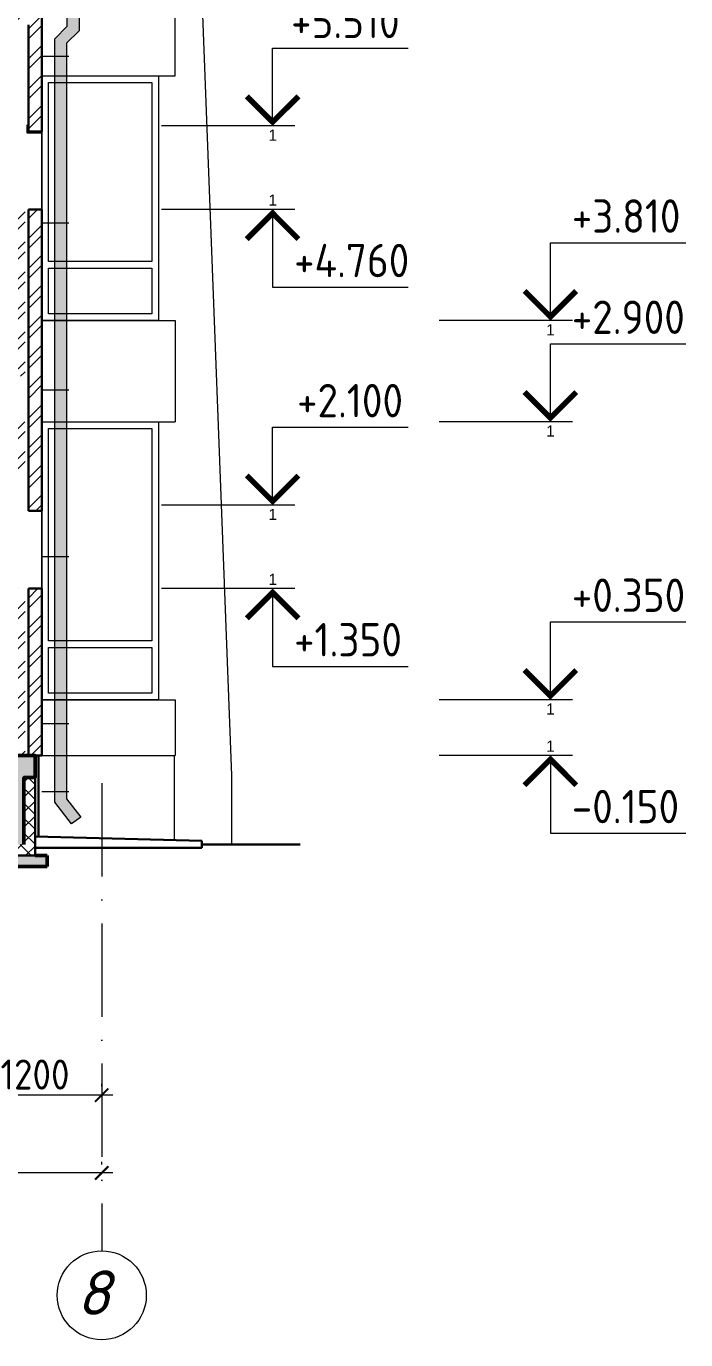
# Model space of a CAD drawing. Header units: millimetres. Extents: x 854812 to 1164625, y 589925 to 823301.
# Drawn here: x 875353 to 881283, y 751241 to 763052 of the extents above; entities that cross this region are included whole.
import ezdxf
from ezdxf.enums import TextEntityAlignment as Align

# ---------------------------------------------------------------- set-up
doc = ezdxf.new("R2010")
doc.units = ezdxf.units.MM
doc.linetypes.add('ACAD_ISO10W100', pattern=[18, 12, -3, 0, -3])
doc.linetypes.add('JIS_08_15', pattern=[17.25, 15, -0.75, 0.75, -0.75])
doc.layers.get('Defpoints').update_dxf_attribs({"color": 40})
for name, color, linetype, lineweight in [('АР_Текст_отметки высот', 95, 'Continuous', 9), ('окна', 132, 'Continuous', 18), ('оси', 50, 'JIS_08_15', 9), ('перекрытия', 36, 'Continuous', 30), ('размеры', 215, 'Continuous', 13), ('стены', 172, 'Continuous', 30), ('текст', 7, 'Continuous', 13), ('ФАСАД', 7, 'Continuous', 13), ('фундаменты', 52, 'Continuous', 50), ('ШТРИХ', 142, 'Continuous', 13)]:
    doc.layers.add(name, color=color, linetype=linetype, lineweight=lineweight)
doc.styles.add('GOST 2.304', font='isocpeur.ttf', dxfattribs={"width": 0.9})
doc.styles.add('Isocpeur', font='isocpeui.ttf')
doc.styles.get("Standard").update_dxf_attribs({"font": 'arial.ttf'})
doc.dimstyles.new('1', dxfattribs={"dimscale": 100, "dimtxt": 2.7, "dimasz": 1.2, "dimexe": 1, "dimexo": 1, "dimgap": 0.5, "dimtad": 1, "dimdec": 0, "dimzin": 0, "dimdsep": 46, "dimtxsty": 'GOST 2.304', "dimblk": 'ARCHTICK', "dimcen": 0.09, "dimdle": 1, "dimclrd": 256, "dimclre": 256, "dimclrt": 7, "dimadec": 0, "dimazin": 0, "dimtfac": 1, "dimtdec": 0, "dimtmove": 1, "dimatfit": 3, "dimldrblk": 'ARCHTICK', "dimfxl": 100, "dimtolj": 1, "dimtzin": 0, "dimlwd": 5, "dimlwe": 5, "dimarcsym": 1})

# ---------------------------------------------------------------- blocks, each defined once
blk = doc.blocks.new('_ArchTick')
at = {"color": 0, "linetype": 'ByBlock', "const_width": 0.15}
blk.add_lwpolyline([(-0.5, -0.5), (0.5, 0.5)], dxfattribs=at)
blk = doc.blocks.new('*D386')
at = {"layer": 'Defpoints', "color": 0}
for p in [(874832, 753441), (874832, 753418), (876032, 753418)]:
    blk.add_point(p, dxfattribs=at)
at = {"layer": 'размеры', "lineweight": 5}
for p, q in [((876132, 753441), (874732, 753441)), ((874832, 753518), (874832, 753541)), ((876032, 753518), (876032, 753541))]:
    blk.add_line(p, q, dxfattribs=at)
at = {"layer": 'размеры', "lineweight": 5, "xscale": 120, "yscale": 120, "zscale": 120, "rotation": 180}
blk.add_blockref('_ArchTick', (874832, 753441), dxfattribs=at)
at = {"layer": 'размеры', "lineweight": 5, "xscale": 120, "yscale": 120, "zscale": 120}
blk.add_blockref('_ArchTick', (876032, 753441), dxfattribs=at)
at = {"layer": 'размеры', "color": 7, "insert": (875432, 753626), "char_height": 270, "attachment_point": 5, "style": 'GOST 2.304'}
blk.add_mtext('\\A1;1200', dxfattribs=at)
blk = doc.blocks.new('*D387')
at = {"layer": 'Defpoints', "color": 0}
for p in [(858862, 752741), (858862, 752718), (876032, 752718)]:
    blk.add_point(p, dxfattribs=at)
at = {"layer": 'размеры', "lineweight": 5}
for p, q in [((858862, 752818), (858862, 752841)), ((876032, 752818), (876032, 752841)), ((876132, 752741), (858762, 752741))]:
    blk.add_line(p, q, dxfattribs=at)
at = {"layer": 'размеры', "lineweight": 5, "xscale": 120, "yscale": 120, "zscale": 120, "rotation": 180}
blk.add_blockref('_ArchTick', (858862, 752741), dxfattribs=at)
at = {"layer": 'размеры', "lineweight": 5, "xscale": 120, "yscale": 120, "zscale": 120}
blk.add_blockref('_ArchTick', (876032, 752741), dxfattribs=at)
at = {"layer": 'размеры', "color": 7, "insert": (867278, 752926), "char_height": 270, "attachment_point": 5, "style": 'GOST 2.304'}
blk.add_mtext('\\A1;17170', dxfattribs=at)
blk = doc.blocks.new('*U425')
at = {"color": 7, "linetype": 'Continuous', "lineweight": 15}
for p, q in [((10, 0), (0, 0)), ((10, 0), (10, -7)), ((12, 0), (10, 0)), ((10, -7), (22.17, -7))]:
    blk.add_line(p, q, dxfattribs=at)
at = {"color": 7, "linetype": 'Continuous', "lineweight": 15, "const_width": 0.5}
blk.add_lwpolyline([(7.67, -2.68), (10, -0.35), (12.32, -2.68)], dxfattribs=at)
at = {"color": 7, "linetype": 'Continuous', "lineweight": 15, "style": 'GOST 2.304', "width": 0.9, "flags": 8}
blk.add_attdef('+OTM', text='', height=3, dxfattribs=at).set_placement((11.65, -7), align=Align.BOTTOM_LEFT)
at = {"layer": 'Defpoints', "color": 5, "linetype": 'Continuous', "flags": 8}
blk.add_attdef('M', text='', height=1, dxfattribs=at).set_placement((10, 1.33), align=Align.TOP_CENTER)
blk = doc.blocks.new('*U424')
at = {"color": 7, "linetype": 'Continuous', "lineweight": 15}
for p, q in [((10, 0), (10, 7)), ((10, 7), (22.17, 7)), ((10, 0), (0, 0)), ((12, 0), (10, 0))]:
    blk.add_line(p, q, dxfattribs=at)
at = {"color": 7, "linetype": 'Continuous', "lineweight": 15, "const_width": 0.5}
blk.add_lwpolyline([(7.67, 2.67), (10, 0.35), (12.32, 2.67)], dxfattribs=at)
at = {"color": 7, "linetype": 'Continuous', "lineweight": 15, "style": 'GOST 2.304', "width": 0.9, "flags": 8}
blk.add_attdef('+OTM', text='', height=3, dxfattribs=at).set_placement((11.65, 7), align=Align.BOTTOM_LEFT)
at = {"layer": 'Defpoints', "color": 5, "linetype": 'Continuous', "flags": 8}
blk.add_attdef('M', text='', height=1, rotation=360, dxfattribs=at).set_placement((10, -0.33), align=Align.TOP_CENTER)
blk = doc.blocks.new('*U484')
at = {"color": 7, "linetype": 'Continuous', "lineweight": 15}
for p, q in [((10, 0), (0, 0)), ((10, 0), (10, -7)), ((12, 0), (10, 0)), ((10, -7), (22.17, -7))]:
    blk.add_line(p, q, dxfattribs=at)
at = {"color": 7, "linetype": 'Continuous', "lineweight": 15, "const_width": 0.5}
blk.add_lwpolyline([(7.67, -2.68), (10, -0.35), (12.32, -2.68)], dxfattribs=at)
at = {"color": 7, "linetype": 'Continuous', "lineweight": 15, "style": 'GOST 2.304', "width": 0.9, "flags": 8}
blk.add_attdef('+OTM', text='', height=3, dxfattribs=at).set_placement((11.65, -7), align=Align.BOTTOM_LEFT)
at = {"layer": 'Defpoints', "color": 5, "linetype": 'Continuous', "flags": 8}
blk.add_attdef('M', text='', height=1, dxfattribs=at).set_placement((10, 1.33), align=Align.TOP_CENTER)
blk = doc.blocks.new('*U426')
at = {"color": 7, "linetype": 'Continuous', "lineweight": 15}
for p, q in [((10, 0), (0, 0)), ((10, 0), (10, -7)), ((12, 0), (10, 0)), ((10, -7), (22.17, -7))]:
    blk.add_line(p, q, dxfattribs=at)
at = {"color": 7, "linetype": 'Continuous', "lineweight": 15, "const_width": 0.5}
blk.add_lwpolyline([(7.67, -2.68), (10, -0.35), (12.32, -2.68)], dxfattribs=at)
at = {"color": 7, "linetype": 'Continuous', "lineweight": 15, "style": 'GOST 2.304', "width": 0.9, "flags": 8}
blk.add_attdef('+OTM', text='', height=3, dxfattribs=at).set_placement((11.65, -7), align=Align.BOTTOM_LEFT)
at = {"layer": 'Defpoints', "color": 5, "linetype": 'Continuous', "flags": 8}
blk.add_attdef('M', text='', height=1, dxfattribs=at).set_placement((10, 1.33), align=Align.TOP_CENTER)
blk = doc.blocks.new('вв11')
at = {"layer": 'ШТРИХ', "ltscale": 0.1, "true_color": 0xffffff}
h = blk.add_hatch(color=7, dxfattribs=at)
h.paths.add_polyline_path([(875716, 756106), (875716, 756167), (875611, 756167), (875611, 756075), (875760, 755879), (875843, 755940)])
h.paths.add_polyline_path([(875716, 756781), (875611, 756781), (875611, 756167), (875716, 756167)])
h.paths.add_polyline_path([(875716, 758281), (875611, 758281), (875611, 756781), (875716, 756781)])
h.paths.add_polyline_path([(875716, 761281), (875611, 761281), (875611, 759781), (875716, 759781)])
h.paths.add_polyline_path([(875716, 759781), (875611, 759781), (875611, 758281), (875716, 758281)])
h.paths.add_polyline_path([(875716, 762781), (875611, 762781), (875611, 761281), (875716, 761281)])
h.paths.add_polyline_path([(875828, 763135), (875722, 763135), (875722, 763052), (875611, 762940), (875611, 762781), (875716, 762781), (875716, 762901), (875828, 763012)])
h.paths.add_polyline_path([(875858, 763165), (875692, 763165), (875722, 763135), (875828, 763135)])
h.paths.add_polyline_path([(875858, 763228), (875692, 763228), (875692, 763165), (875858, 763165)])
at = {"layer": 'ФАСАД', "color": 7}
for p, q in [((875828, 763135, 0), (875858, 763165, 0)), ((875736, 762781, 0), (875492, 762781, 0)), ((875736, 761281, 0), (875492, 761281, 0)), ((875736, 759781, 0), (875492, 759781, 0)), ((875736, 758281, 0), (875492, 758281, 0)), ((875736, 756781, 0), (875492, 756781, 0)), ((875736, 756167, 0), (875492, 756167, 0))]:
    blk.add_line(p, q, dxfattribs=at)
at = {"layer": 'ФАСАД', "color": 7, "elevation": 0}
for points in [[(875611, 762940), (875722, 763052), (875722, 763135)], [(875692, 763165), (875858, 763165), (875858, 763228), (875692, 763228), (875692, 763165), (875722, 763135), (875828, 763135), (875828, 763012), (875716, 762901)]]:
    blk.add_lwpolyline(points, dxfattribs=at)
at = {"layer": 'ФАСАД', "color": 7, "ltscale": 0.4, "elevation": 0}
blk.add_lwpolyline([(875716, 762901), (875716, 756106), (875843, 755940), (875760, 755879), (875611, 756075), (875611, 762940)], dxfattribs=at)

msp = doc.modelspace()

# ---------------------------------------------------------------- hatches: boundary and pattern name
at = {"layer": 'ШТРИХ', "ltscale": 0.1}
h = msp.add_hatch(dxfattribs=at)
h.set_pattern_fill('ANSI32', color=256, scale=20, style=0)
h.paths.add_polyline_path([(858322.4, 757996), (858202.4, 757996), (858202.4, 755996), (858322.4, 755996)])
h.paths.add_polyline_path([(858862.3, 757996), (858352.4, 757996), (858352.4, 757746), (858862.3, 757746)])
h.paths.add_polyline_path([(858862.3, 757746), (858352.4, 757746), (858352.4, 757496), (858862.3, 757496)])
h.paths.add_polyline_path([(858862.3, 757496), (858352.4, 757496), (858352.4, 757246), (858862.3, 757246)])
h.paths.add_polyline_path([(858862.3, 757246), (858352.4, 757246), (858352.4, 756996), (858862.3, 756996)])
h.paths.add_polyline_path([(858862.3, 756996), (858352.4, 756996), (858352.4, 756746), (858862.3, 756746)])
h.paths.add_polyline_path([(858862.3, 756746), (858352.4, 756746), (858352.4, 756496), (858862.3, 756496)])
h.paths.add_polyline_path([(858862.3, 756496), (858352.4, 756496), (858352.4, 756246), (858862.3, 756246)])
h.paths.add_polyline_path([(858862.3, 756246), (858352.4, 756246), (858352.4, 755996), (858862.3, 755996)])
h.paths.add_polyline_path([(863172.6, 761406), (863052.3, 761406), (863052.6, 759156), (863172.6, 759156)])
h.paths.add_polyline_path([(863712.4, 759496), (863202.4, 759496), (863202.4, 759246), (863712.4, 759246)])
h.paths.add_polyline_path([(863712.4, 759246), (863202.4, 759246), (863202.4, 759156), (863712.4, 759156)])
h.paths.add_polyline_path([(863712.4, 760156), (863202.4, 760156), (863202.4, 759906), (863712.4, 759906)])
h.paths.add_polyline_path([(863712.4, 760406), (863202.4, 760406), (863202.4, 760156), (863712.4, 760156)])
h.paths.add_polyline_path([(863712.4, 760656), (863202.4, 760656), (863202.4, 760406), (863712.4, 760406)])
h.paths.add_polyline_path([(863712.4, 760906), (863712.1, 761406), (863202.4, 761406), (863202.4, 760656), (863712.4, 760656)])
h.paths.add_polyline_path([(870992.4, 762656), (870612.4, 762656), (870612.4, 762406), (870992.4, 762406)])
h.paths.add_polyline_path([(866402.4, 762906), (866282.4, 762906), (866282.4, 762296), (866402.4, 762296)])
h.paths.add_polyline_path([(870992.4, 759496), (870612.4, 759496), (870612.4, 758996), (870992.4, 758996)])
h.paths.add_polyline_path([(875342.4, 759496), (874832.4, 759496), (874832.4, 758996), (875342.4, 758996)])
h.paths.add_polyline_path([(875342.4, 757996), (874832.4, 757996), (874832.4, 757746), (875342.4, 757746)])
h.paths.add_polyline_path([(875342.4, 757746), (874832.4, 757746), (874832.4, 757496), (875342.4, 757496)])
h.paths.add_polyline_path([(875342.4, 757496), (874832.4, 757496), (874832.4, 757246), (875342.4, 757246)])
h.paths.add_polyline_path([(875342.4, 757246), (874832.4, 757246), (874832.4, 756996), (875342.4, 756996)])
h.paths.add_polyline_path([(875342.4, 756996), (874832.4, 756996), (874832.4, 756746), (875342.4, 756746)])
h.paths.add_polyline_path([(875342.4, 756746), (874832.4, 756746), (874832.4, 756496), (874832.6, 756496), (875342.4, 756496)])
h.paths.add_polyline_path([(875492.4, 757996), (875372.4, 757996), (875372.4, 756496), (875432.6, 756496), (875492.4, 756496)])
h.paths.add_polyline_path([(875492.4, 760406), (875492.4, 760406), (875492.4, 761406), (875372.4, 761406), (875372.4, 758696), (875492.4, 758696)])
h.paths.add_polyline_path([(875342.4, 760656), (874832.4, 760656), (874832.4, 759906), (875342.1, 759906)])
h.paths.add_polyline_path([(875342.4, 760906), (874832.4, 760906), (874832.4, 760656), (875342.4, 760656)])
h.paths.add_polyline_path([(875342.4, 761156), (874832.4, 761156), (874832.4, 760906), (875342.4, 760906)])
h.paths.add_polyline_path([(875342.4, 761406), (874832.4, 761406), (874832.4, 761156), (875342.4, 761156)])
h.paths.add_polyline_path([(866087.1, 759753.8), (866214.9, 759753.8), (866214.9, 759904.4), (866087.1, 759904.4)])
h.paths.add_polyline_path([(864828, 759847.5), (864955.9, 759847.5), (864955.9, 759998.1), (864828, 759998.1)])
h.paths.add_polyline_path([(875492.1, 763230.1), (875112.1, 763236), (875112.1, 763066), (875372.1, 763066), (875372.4, 762106), (875492.4, 762106), (875492.1, 763106)])
h.paths.add_polyline_path([(875112.1, 763426), (875492.1, 763426), (875492.1, 763966), (875531.9, 763966), (875531.9, 764066), (875112.1, 764066)])
h.paths.add_polyline_path([(863432.6, 763236), (863052.6, 763230.1), (863052.6, 762606), (863172.6, 762606), (863172.6, 763066), (863432.6, 763066)])
h.paths.add_polyline_path([(863052.6, 763426), (863432.6, 763426), (863432.6, 764066), (863012.9, 764066), (863012.9, 763966), (863052.6, 763966)])
h.paths.add_polyline_path([(858202.3, 759516), (858582.3, 759516), (858582.3, 760156), (858162.5, 760156), (858162.5, 760056), (858202.3, 760056)])
h.paths.add_polyline_path([(858582.3, 759326), (858202.3, 759320.1), (858202.3, 759296), (858142.3, 759296), (858142.3, 759096), (858202.3, 759096), (858202.3, 758696), (858322.3, 758696), (858322.3, 759156), (858582.3, 759156)])
h = msp.add_hatch(dxfattribs=at)
h.set_pattern_fill('ANSI35', color=256, scale=15, style=0)
h.paths.add_polyline_path([(867442.4, 756496), (864241.5, 756496), (864241.5, 756329.3), (863941.5, 756329.3), (863941.5, 756162.6), (863712.4, 756162.6), (863712.4, 755996.1), (864342.2, 756346), (867442.4, 756346)], flags=17)
h.paths.add_polyline_path([(863712.4, 756162.6), (863641.5, 756162.6), (863641.5, 755996), (863712.1, 755996), (863712.4, 755996.1)])
h.paths.add_polyline_path([(863712.4, 755996), (858262.1, 755996), (858262.1, 755696), (863712.4, 755696)])
h.paths.add_polyline_path([(867822.4, 756496), (867442.4, 756496), (867442.4, 755996), (863712.4, 755996), (863712.4, 755696), (867822.4, 755696)])
h.paths.add_polyline_path([(870612.4, 755996), (867822.4, 755996), (867822.4, 755696), (870612.4, 755696)])
h.paths.add_polyline_path([(870612.4, 755596), (867822.4, 755596), (867822.4, 755496), (870612.4, 755496)])
h.paths.add_polyline_path([(867822.4, 755596), (863712.4, 755596), (863712.4, 755496), (867822.4, 755496)])
h.paths.add_polyline_path([(863712.4, 755596), (858262.1, 755596), (858154.1, 755596), (858154.1, 755496), (863712.4, 755496)])
h.paths.add_polyline_path([(874832.4, 755996), (870992.4, 755996), (870992.4, 756496), (870612.4, 756496), (870612.4, 755996), (870612.4, 755696), (874832.4, 755696)])
h.paths.add_polyline_path([(874832.4, 755596), (870612.4, 755596), (870612.4, 755496), (874832.4, 755496)])
h.paths.add_polyline_path([(875540.6, 755596), (875432.6, 755596), (874832.4, 755596), (874832.4, 755496), (875540.6, 755496)])
h.paths.add_polyline_path([(875332.6, 756296), (875432.6, 756296), (875432.6, 756496), (875372.4, 756496), (874832.6, 756496), (874832.6, 755996), (874832.4, 755996), (874832.4, 755696), (875332.6, 755696)])
h = msp.add_hatch(dxfattribs=at)
h.set_pattern_fill('ANSI37', color=256, scale=30, style=0)
h.paths.add_polyline_path([(875432.6, 756296), (875332.6, 756296), (875332.6, 755696), (874832.4, 755696), (874832.4, 755596), (875432.6, 755596)])
h.paths.add_polyline_path([(874832.4, 755696), (858262.1, 755696), (858262.1, 755596), (874832.4, 755596)])

# ---------------------------------------------------------------- linework, layer by layer
at = {"layer": 'окна', "ltscale": 0.1}
for p, q in [((875492.4, 762106, 0), (875492.4, 761406, 0)), ((875492.4, 758696, 0), (875492.4, 757996))]:
    msp.add_line(p, q, dxfattribs=at)
at = {"layer": 'окна', "ltscale": 0.1, "elevation": 0}
for points in [[(875492.4, 762606), (876542.4, 762606), (876542.4, 760406), (875492.4, 760406)], [(875552.4, 760936), (875552.4, 762546), (876482.4, 762546), (876482.4, 760936)], [(876482.4, 760876), (876482.4, 760466), (875552.4, 760466), (875552.4, 760876)], [(875492.4, 759496), (876542.4, 759496), (876542.4, 756996), (875492.4, 756996)], [(875552.4, 757526), (875552.4, 759436), (876482.4, 759436), (876482.4, 757526)], [(876482.4, 757466), (876482.4, 757056), (875552.4, 757056), (875552.4, 757466)]]:
    msp.add_lwpolyline(points, close=True, dxfattribs=at)
at = {"layer": 'оси', "color": 7, "linetype": 'ACAD_ISO10W100', "ltscale": 70}
msp.add_line((876032.4, 756245.8, 0), (876032.4, 752041.3, 0), dxfattribs=at)
at = {"layer": 'перекрытия', "ltscale": 50}
msp.add_line((875462.4, 756496, 0), (875462.6, 755765.2, 0), dxfattribs=at)
at = {"layer": 'перекрытия', "ltscale": 50, "elevation": 0}
for points in [[(875432.6, 756296), (875432.6, 756296), (875432.6, 755596)], [(858262.1, 755796), (858262.1, 755796), (858262.1, 755596), (875432.6, 755596)]]:
    msp.add_lwpolyline(points, dxfattribs=at)
at = {"layer": 'стены', "ltscale": 0.1}
for p, q in [((875492.1, 762106, 0), (875492.1, 763230.1, 0)), ((875372.1, 762106, 0), (875372.1, 763066, 0)), ((875492.1, 762106, 0), (875372.1, 762106, 0)), ((875492.4, 762106, 0), (875372.4, 762106, 0)), ((875372.4, 761406, 0), (875372.4, 758696, 0)), ((875492.4, 761406, 0), (875372.4, 761406, 0)), ((875492.4, 761406, 0), (875492.4, 758696, 0)), ((875492.4, 758696, 0), (875372.4, 758696, 0)), ((875372.4, 757996), (875372.4, 756496)), ((875492.4, 757996), (875372.4, 757996)), ((875492.4, 757996), (875492.4, 756496, 0)), ((875372.4, 756496), (875492.4, 756496, 0)), ((875432.6, 755766, 0), (876932.6, 755727, 0)), ((876932.6, 755727, 0), (876932.6, 755664.4, 0)), ((877817.1, 755696, 0), (876932.6, 755696, 0)), ((876932.6, 755664.4, 0), (875432.6, 755664.4, 0))]:
    msp.add_line(p, q, dxfattribs=at)
at = {"layer": 'стены', "ltscale": 0.1, "elevation": 0}
msp.add_lwpolyline([(875492.1, 762095.7), (875364.3, 762095.7), (875364.3, 762166.4)], dxfattribs=at)
at = {"layer": 'текст', "color": 7}
msp.add_circle((876032.4, 751641.3, 0), 400, dxfattribs=at)
at = {"layer": 'ФАСАД', "ltscale": 0.1}
for p, q in [((877202.4, 756316), (876892.4, 764466, 0)), ((876692.4, 762606), (876692.4, 763966, 0)), ((875492.1, 762606, 0), (876692.4, 762606, 0)), ((875492.4, 760406, 0), (876692.4, 760406, 0)), ((876692.4, 760406), (876692.4, 759496)), ((875492.4, 759496, 0), (876692.4, 759496)), ((875492.4, 756996), (876692.4, 756996)), ((876692.4, 756996), (876692.4, 756496, 0)), ((875492.4, 756496, 0), (876692.4, 756496, 0)), ((876682.6, 756496, 0), (876682.6, 755734.8, 0)), ((877202.4, 755696, 0), (877202.4, 756316, 0))]:
    msp.add_line(p, q, dxfattribs=at)
at = {"layer": 'фундаменты', "ltscale": 75}
for p, q in [((875540.6, 755596, 0), (875432.6, 755596, 0)), ((875540.6, 755596, 0), (875540.6, 755496, 0)), ((858924.4, 755496, 0), (875540.6, 755496, 0))]:
    msp.add_line(p, q, dxfattribs=at)
at = {"layer": 'фундаменты', "ltscale": 75, "elevation": 0}
msp.add_lwpolyline([(875332.6, 755696), (875332.6, 756296), (875432.6, 756296), (875432.6, 756496), (875432.6, 756496), (875432.6, 756496), (874832.6, 756496)], dxfattribs=at)

# ---------------------------------------------------------------- block references
at = {"layer": 'АР_Текст_отметки высот', "xscale": 100, "yscale": 100, "zscale": 100}
msp.add_blockref('*U424', (876568.9, 762156, 0), dxfattribs=at).add_auto_attribs({'+OTM': '+5.510', 'M': '1'})
at = {"layer": 'АР_Текст_отметки высот'}
ref = msp.add_blockref('*U484', (876568.9, 761406), dxfattribs=dict(at, xscale=100, yscale=100, zscale=100))
ref.add_attrib('+OTM', '+4.760', dxfattribs={"layer": '0', "color": 7, "linetype": 'Continuous', "lineweight": 15, "height": 300, "style": 'GOST 2.304', "width": 0.9, "flags": 8}).set_placement((877761.1, 760706), align=Align.BOTTOM_LEFT)
ref.add_attrib('M', '1', dxfattribs={"layer": 'Defpoints', "color": 5, "linetype": 'Continuous', "height": 100, "flags": 8}).set_placement((877568.9, 761538.9), align=Align.TOP_CENTER)
ref = msp.add_blockref('*U424', (879066.2, 760406), dxfattribs=dict(at, xscale=100, yscale=100, zscale=100))
ref.add_attrib('+OTM', '+3.810', dxfattribs={"layer": '0', "color": 7, "linetype": 'Continuous', "lineweight": 15, "height": 300, "rotation": 360, "style": 'GOST 2.304', "width": 0.9, "flags": 8}).set_placement((880258.4, 761106), align=Align.BOTTOM_LEFT)
ref.add_attrib('M', '1', dxfattribs={"layer": 'Defpoints', "color": 5, "linetype": 'Continuous', "height": 100, "rotation": 360, "flags": 8}).set_placement((880066.2, 760372.6), align=Align.TOP_CENTER)
ref = msp.add_blockref('*U424', (879066.2, 759496), dxfattribs=dict(at, xscale=100, yscale=100, zscale=100))
ref.add_attrib('+OTM', '+2.900', dxfattribs={"layer": '0', "color": 7, "linetype": 'Continuous', "lineweight": 15, "height": 300, "rotation": 360, "style": 'GOST 2.304', "width": 0.9, "flags": 8}).set_placement((880258.4, 760196), align=Align.BOTTOM_LEFT)
ref.add_attrib('M', '1', dxfattribs={"layer": 'Defpoints', "color": 5, "linetype": 'Continuous', "height": 100, "rotation": 360, "flags": 8}).set_placement((880066.2, 759462.6), align=Align.TOP_CENTER)
ref = msp.add_blockref('*U424', (876568.9, 758746), dxfattribs=dict(at, xscale=100, yscale=100, zscale=100))
ref.add_attrib('+OTM', '+2.100', dxfattribs={"layer": '0', "color": 7, "linetype": 'Continuous', "lineweight": 15, "height": 300, "rotation": 360, "style": 'GOST 2.304', "width": 0.9, "flags": 8}).set_placement((877788.1, 759446), align=Align.BOTTOM_LEFT)
ref.add_attrib('M', '1', dxfattribs={"layer": 'Defpoints', "color": 5, "linetype": 'Continuous', "height": 100, "rotation": 360, "flags": 8}).set_placement((877568.9, 758712.6), align=Align.TOP_CENTER)
ref = msp.add_blockref('*U425', (876568.9, 757996), dxfattribs=dict(at, xscale=100, yscale=100, zscale=100))
ref.add_attrib('+OTM', '+1.350', dxfattribs={"layer": '0', "color": 7, "linetype": 'Continuous', "lineweight": 15, "height": 300, "style": 'GOST 2.304', "width": 0.9, "flags": 8}).set_placement((877761.1, 757296), align=Align.BOTTOM_LEFT)
ref.add_attrib('M', '1', dxfattribs={"layer": 'Defpoints', "color": 5, "linetype": 'Continuous', "height": 100, "flags": 8}).set_placement((877568.9, 758128.9), align=Align.TOP_CENTER)
ref = msp.add_blockref('*U424', (879066.2, 756996), dxfattribs=dict(at, xscale=100, yscale=100, zscale=100))
ref.add_attrib('+OTM', '+0.350', dxfattribs={"layer": '0', "color": 7, "linetype": 'Continuous', "lineweight": 15, "height": 300, "rotation": 360, "style": 'GOST 2.304', "width": 0.9, "flags": 8}).set_placement((880258.4, 757696), align=Align.BOTTOM_LEFT)
ref.add_attrib('M', '1', dxfattribs={"layer": 'Defpoints', "color": 5, "linetype": 'Continuous', "height": 100, "rotation": 360, "flags": 8}).set_placement((880066.2, 756962.6), align=Align.TOP_CENTER)
ref = msp.add_blockref('*U426', (879066.2, 756496), dxfattribs=dict(at, xscale=100, yscale=100, zscale=100))
ref.add_attrib('+OTM', '-0.150', dxfattribs={"layer": '0', "color": 7, "linetype": 'Continuous', "lineweight": 15, "height": 300, "style": 'GOST 2.304', "width": 0.9, "flags": 8}).set_placement((880258.4, 755796), align=Align.BOTTOM_LEFT)
ref.add_attrib('M', '1', dxfattribs={"layer": 'Defpoints', "color": 5, "linetype": 'Continuous', "height": 100, "flags": 8}).set_placement((880066.2, 756628.9), align=Align.TOP_CENTER)
at = {"layer": 'размеры'}
msp.add_blockref('вв11', (0, 0), dxfattribs=at)

# ---------------------------------------------------------------- texts
at = {"layer": 'текст', "color": 7, "style": 'Isocpeur'}
msp.add_text('8', height=400, dxfattribs=at).set_placement((875957.3, 751464.9, 0), align=Align.CENTER)

# ---------------------------------------------------------------- dimensions: what is measured, and where the dimension line sits
at = {"layer": 'размеры'}
dim = msp.add_linear_dim(base=(874832.4, 753441.3, 0), p1=(876032.4, 753418.1, 0), p2=(874832.4, 753418.1, 0), angle=180, dimstyle='1', dxfattribs=at)
dim.commit()
dim.dimension.update_dxf_attribs({"geometry": '*D386', "text_midpoint": (875432.4, 753626.3, 0)})
dim = msp.add_linear_dim(base=(858862.3, 752741.3, 0), p1=(876032.4, 752718.1, 0), p2=(858862.3, 752718.1, 0), angle=180, dimstyle='1', dxfattribs=at)
dim.commit()
dim.dimension.update_dxf_attribs({"geometry": '*D387', "text_midpoint": (867278.1, 752741.3, 0), "dimtype": 160})

doc.saveas('drawing.dxf')
